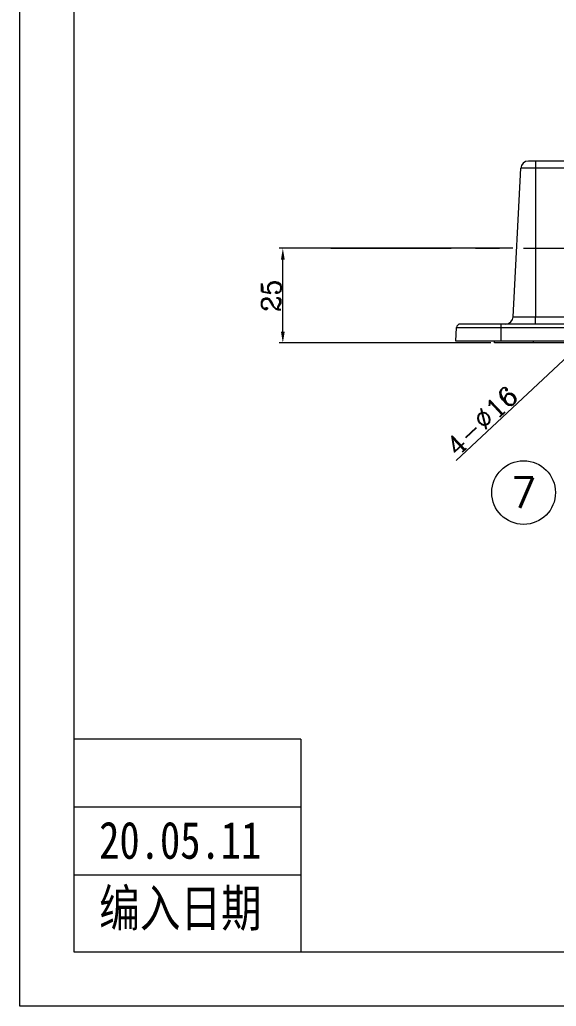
# Model space of a CAD drawing. Header units: millimetres. Extents: x 319 to 1143, y 285 to 1456.
# Drawn here: x 319.3 to 460.7, y 285.2 to 545.5 of the extents above; entities that cross this region are included whole.
import ezdxf
from ezdxf.enums import TextEntityAlignment as Align

# ---------------------------------------------------------------- set-up
doc = ezdxf.new("R2010")
doc.units = ezdxf.units.MM
doc.linetypes.add('CENTER', pattern=[50.8, 31.75, -6.35, 6.35, -6.35])
doc.layers.add('from', color=7, linetype='Continuous', lineweight=13)
doc.layers.add('标柱线', color=3, linetype='Continuous', lineweight=13)
doc.styles.add('ROMANC', font='romanc.shx', dxfattribs={"bigfont": 'gbcbig.shx'})
doc.styles.add('TXT', font='txt.shx', dxfattribs={"bigfont": 'gbcbig.shx'})
doc.styles.add('样式 1', font='arial.ttf', dxfattribs={"width": 0.8})
doc.dimstyles.new('YanXiu', dxfattribs={"dimtxt": 2.5, "dimasz": 2.2, "dimexe": 0.66, "dimexo": 0, "dimgap": 0.66, "dimtad": 0, "dimdec": 1, "dimdsep": 46, "dimtxsty": 'ROMANC', "dimcen": 0, "dimclrd": 3, "dimclre": 3, "dimclrt": 42, "dimazin": 2, "dimtfac": 1, "dimtdec": 1, "dimtofl": 0, "dimtmove": 0, "dimatfit": 3, "dimfxl": 1, "dimlwd": 5, "dimlwe": 5, "dimarcsym": 0})

# ---------------------------------------------------------------- blocks, each defined once
blk = doc.blocks.new('*D59')
at = {"layer": 'Defpoints', "color": 0, "transparency": 16777216}
for p in [(388.64, 485.23), (450.3, 485.23), (444.45, 460.23)]:
    blk.add_point(p, dxfattribs=at)
at = {"layer": '标柱线', "color": 3, "lineweight": 5, "transparency": 16777216}
for p, q in [((449.3, 485.23), (387.64, 485.23)), ((388.64, 463.23), (388.64, 482.23)), ((443.45, 460.23), (387.64, 460.23))]:
    blk.add_line(p, q, dxfattribs=at)
at = {"layer": '标柱线', "color": 3, "transparency": 16777216}
for points in [[(389.14, 482.23), (388.14, 482.23), (388.64, 485.23)], [(388.14, 463.23), (389.14, 463.23), (388.64, 460.23)]]:
    blk.add_solid(points, dxfattribs=at)
at = {"layer": '标柱线', "color": 42, "lineweight": 0, "transparency": 16777216, "insert": (385.64, 472.73), "char_height": 5, "attachment_point": 5, "rotation": 90, "style": 'ROMANC'}
blk.add_mtext('25', dxfattribs=at)
blk = doc.blocks.new('*D60')
at = {"layer": 'Defpoints', "color": 0, "transparency": 16777216}
for p in [(500.1, 490.69), (488.4, 479.77)]:
    blk.add_point(p, dxfattribs=at)
at = {"layer": '标柱线', "color": 3, "lineweight": 5, "transparency": 16777216}
blk.add_line((434.32, 429.26), (486.21, 477.72), dxfattribs=at)
at = {"layer": '标柱线', "color": 3, "transparency": 16777216}
blk.add_solid([(486.55, 477.36), (485.87, 478.09), (488.4, 479.77)], dxfattribs=at)
at = {"layer": '标柱线', "color": 42, "lineweight": 0, "transparency": 16777216, "insert": (441.17, 439.76), "char_height": 5, "attachment_point": 5, "rotation": 43.0435, "style": 'ROMANC'}
blk.add_mtext('4-∅16', dxfattribs=at)

msp = doc.modelspace()

# ---------------------------------------------------------------- linework, layer by layer
at = {"color": 0, "lineweight": 0}
for p, q in [((319.27, 285.24), (319.27, 1455.57)), ((333.58, 299.5), (333.58, 1441.31)), ((393.36, 355.69), (393.36, 299.5)), ((1129.09, 299.5), (333.58, 299.5)), ((1129.09, 299.5), (333.58, 299.5)), ((1143.35, 285.24), (319.27, 285.24))]:
    msp.add_line(p, q, dxfattribs=at)
at = {"color": 7, "linetype": 'Continuous', "lineweight": 15}
for p, q in [((455.25, 508.23), (455.25, 506.33)), ((653.25, 508.23), (455.25, 508.23)), ((449.35, 467.13), (451.4, 506.33)), ((455.25, 506.33), (451.4, 506.33)), ((455.25, 506.33), (455.25, 467.13)), ((653.25, 506.33), (455.25, 506.33)), ((449.35, 467.13), (455.25, 467.13)), ((455.25, 465.23), (455.25, 467.13)), ((455.25, 467.13), (653.25, 467.13)), ((434.25, 460.73), (434.44, 464.28)), ((434.44, 464.28), (446.25, 464.28)), ((446.25, 464.28), (446.25, 465.23)), ((662.25, 465.23), (446.25, 465.23)), ((446.25, 460.73), (446.25, 464.28)), ((446.25, 464.28), (662.25, 464.28)), ((444.45, 460.23), (444.45, 460.73)), ((662.25, 460.73), (446.25, 460.73)), ((454.75, 460.23), (454.75, 460.73)), ((653.75, 460.23), (454.75, 460.23))]:
    msp.add_line(p, q, dxfattribs=at)
at = {"color": 1, "linetype": 'CENTER', "lineweight": 15}
msp.add_line((401.31, 485.23), (688.33, 485.23), dxfattribs=at)
at = {"color": 0, "lineweight": 0, "ltscale": 0.5}
for p, q in [((393.36, 355.69), (333.58, 355.69)), ((393.36, 337.77), (333.58, 337.77)), ((393.36, 319.85), (333.58, 319.85))]:
    msp.add_line(p, q, dxfattribs=at)
at = {"color": 7, "linetype": 'Continuous', "lineweight": 15}
for centre, radius, start, end in [((453.4, 506.23), 2, 90, 176.9998), ((447.35, 467.23), 2, 270, 357), ((435.44, 464.23), 1, 90, 177)]:
    msp.add_arc(centre, radius, start, end, dxfattribs=at)
for points, knots in [([(455.25, 508.23), (454.76, 508.23), (454.29, 508.23), (453.6, 508.23), (453.4, 508.23), (453.4, 508.23)], [0, 0, 0, 0, 0.5, 0.5, 1, 1, 1, 1]), ([(446.25, 465.23), (443.38, 465.23), (440.63, 465.23), (436.57, 465.23), (435.44, 465.23), (435.44, 465.23)], [0, 0, 0, 0, 0.5, 0.5, 1, 1, 1, 1]), ([(446.25, 460.73), (446.13, 460.73), (445.88, 460.73), (445.52, 460.73), (445.15, 460.73), (444.79, 460.73), (444.44, 460.73), (444.08, 460.73), (443.73, 460.73), (443.38, 460.73), (443.03, 460.73), (442.68, 460.73), (442.34, 460.73), (442, 460.73), (441.41, 460.73), (440.58, 460.73), (439.57, 460.73), (438.63, 460.73), (437.75, 460.73), (436.96, 460.73), (436.26, 460.73), (435.65, 460.73), (435.22, 460.73), (434.92, 460.73), (434.71, 460.73), (434.55, 460.73), (434.42, 460.73), (434.32, 460.73), (434.26, 460.73), (434.25, 460.73), (434.25, 460.73)], [0, 0, 0, 0, 0.019525, 0.038938, 0.058256, 0.077495, 0.096673, 0.115808, 0.134916, 0.154016, 0.173124, 0.192259, 0.211438, 0.230679, 0.249998, 0.312517, 0.375051, 0.437478, 0.500011, 0.562516, 0.624971, 0.687476, 0.750024, 0.785829, 0.821416, 0.856897, 0.892384, 0.927989, 0.963825, 1, 1, 1, 1]), ([(454.75, 460.23), (454.64, 460.23), (454.41, 460.23), (454.07, 460.23), (453.73, 460.23), (453.4, 460.23), (453.07, 460.23), (452.74, 460.23), (452.41, 460.23), (452.08, 460.23), (451.76, 460.23), (451.44, 460.23), (451.12, 460.23), (450.6, 460.23), (449.89, 460.23), (449.02, 460.23), (448.21, 460.23), (447.46, 460.23), (446.78, 460.23), (446.17, 460.23), (445.65, 460.23), (445.28, 460.23), (445.02, 460.23), (444.85, 460.23), (444.7, 460.23), (444.59, 460.23), (444.51, 460.23), (444.46, 460.23), (444.45, 460.23), (444.45, 460.23)], [0, 0, 0, 0, 0.021147, 0.042163, 0.063071, 0.083892, 0.104649, 0.125362, 0.146055, 0.166751, 0.18747, 0.208236, 0.229071, 0.249997, 0.312514, 0.37505, 0.437474, 0.50001, 0.562512, 0.624971, 0.687473, 0.750024, 0.785828, 0.821415, 0.856895, 0.892382, 0.927988, 0.963824, 1, 1, 1, 1])]:
    msp.add_open_spline(points, degree=3, knots=knots, dxfattribs=at)
at = {"layer": 'from', "color": 4, "linetype": 'ByBlock'}
msp.add_circle((452.12, 420.76), 8.4, dxfattribs=at)

# ---------------------------------------------------------------- texts
at = {"color": 0, "lineweight": 0, "char_height": 9.8171, "width": 44.018, "attachment_point": 1, "style": '样式 1'}
for s, insert in [('{\\fSimSun|b0|i0|c134|p2;20.05.11}', (340.22, 333.97)), ('{\\fSimSun|b0|i0|c134|p2;编入日期}', (340.22, 316.05))]:
    msp.add_mtext(s, dxfattribs=dict(at, insert=insert))
at = {"layer": 'from', "color": 6, "linetype": 'ByBlock', "style": 'TXT'}
msp.add_text('7', height=8, rotation=360, dxfattribs=at).set_placement((452.12, 420.76), align=Align.MIDDLE)

# ---------------------------------------------------------------- dimensions: what is measured, and where the dimension line sits
at = {"layer": '标柱线', "color": 0, "lineweight": 0}
dim = msp.add_diameter_dim_2p(p1=(500.1, 490.69), p2=(488.4, 479.77), text='4-<>', dimstyle='YanXiu', override={"dimtxt": 5, "dimasz": 3, "dimexe": 1, "dimexo": 1, "dimgap": 0.5, "dimtad": 1, "dimtih": 0, "dimtoh": 0, "dimdec": 1, "dimlfac": 1, "dimpost": '', "dimcen": 0, "dimse1": 0, "dimse2": 0, "dimsd1": 0, "dimsd2": 0, "dimtix": 0, "dimtofl": 0, "dimatfit": 3, "dimtvp": 0.1, "dimarcsym": 2}, dxfattribs=at)
dim.commit()
dim.dimension.update_dxf_attribs({"geometry": '*D60', "text_midpoint": (443.22, 437.57), "dimtype": 163})
dim = msp.add_linear_dim(base=(388.64, 485.23), p1=(444.45, 460.23), p2=(450.3, 485.23), angle=90, dimstyle='YanXiu', override={"dimtxt": 5, "dimasz": 3, "dimexe": 1, "dimexo": 1, "dimgap": 0.5, "dimtad": 1, "dimarcsym": 2}, dxfattribs=at)
dim.commit()
dim.dimension.update_dxf_attribs({"geometry": '*D59', "text_midpoint": (385.64, 472.73)})

doc.saveas('drawing.dxf')
